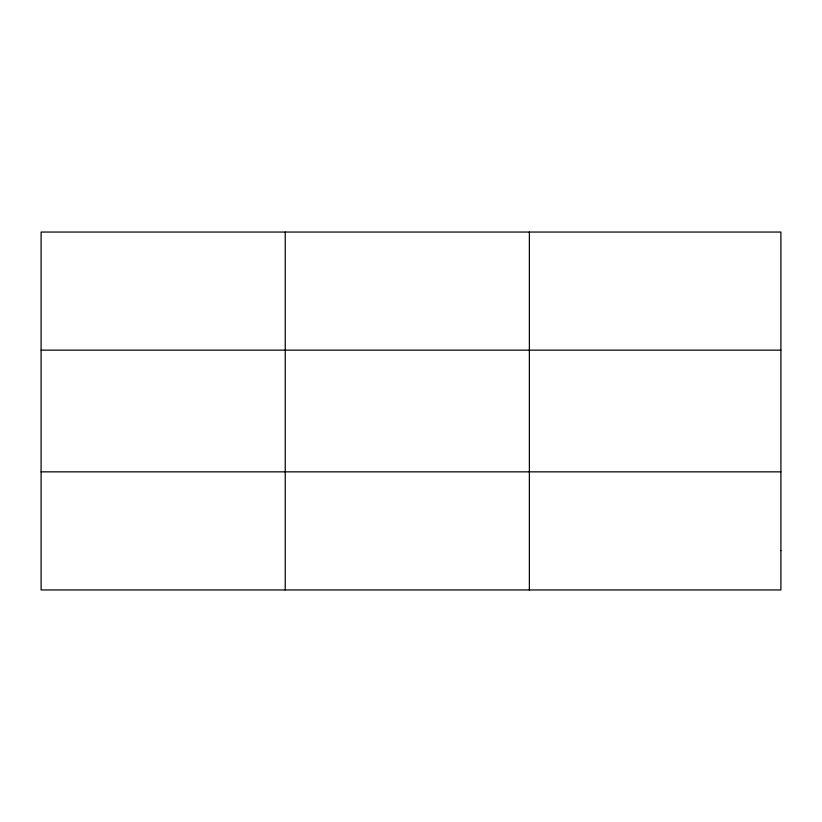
<?xml version="1.0" encoding="UTF-8"?>
<svg xmlns="http://www.w3.org/2000/svg" width="822" height="822" viewBox="0 0 822 822"><rect width="100%" height="100%" fill="white"/><g stroke="black" fill="none" stroke-linecap="round" stroke-linejoin="round"><path stroke-width="1.23" d="M285.234 232.051L285.234 589.949M529.368 232.051L529.368 589.949M41.1 350.151L780.9 350.151M41.1 471.849L780.9 471.849M780.9 550.586L780.9 589.949L41.1 589.949L41.1 232.051L780.9 232.051L780.9 550.586"/></g></svg>
